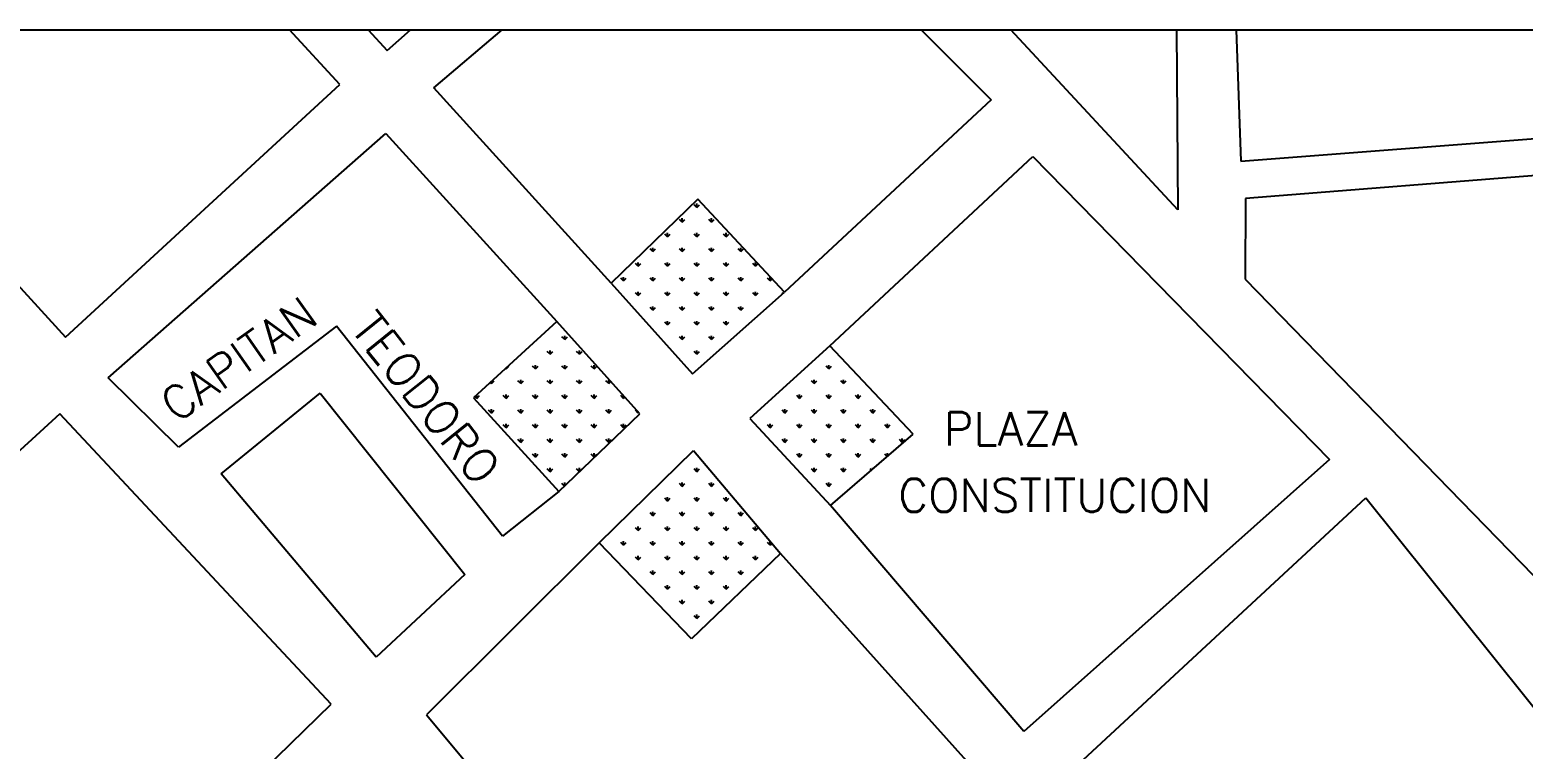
# Model space of a CAD drawing. Extents: x -8833 to -8726, y -3717 to -3576.
# Drawn here: x -8818.92 to -8810.08, y -3696.27 to -3692.02 of the extents above; entities that cross this region are included whole.
import ezdxf

# ---------------------------------------------------------------- set-up
doc = ezdxf.new("R2010")
doc.units = 0
doc.header["$MEASUREMENT"] = 0
doc.layers.get('0').update_dxf_attribs({"linetype": 'CONTINUOUS'})
for name, color, linetype in [('CALLE', 1, 'CONTINUOUS'), ('MAPA', 3, 'CONTINUOUS'), ('ROTULO', 7, 'CONTINUOUS'), ('VERDE', 8, 'CONTINUOUS')]:
    doc.layers.add(name, color=color, linetype=linetype)
doc.styles.add('ROMANS', font='romans.shx', dxfattribs={"oblique": 10, "height": 1.3})

# ---------------------------------------------------------------- blocks, each defined once
blk = doc.blocks.new('*X2')
at = {"color": 0}
for p, q in [((499.217, -28.284), (499.085, -28.152)), ((499.217, -28.284), (499.217, -28.097)), ((499.217, -28.284), (499.35, -28.152)), ((498.51, -28.991), (498.378, -28.859)), ((498.51, -28.991), (498.51, -28.804)), ((498.51, -28.991), (498.643, -28.859)), ((499.924, -28.991), (499.792, -28.859)), ((499.924, -28.991), (499.924, -28.804)), ((499.924, -28.991), (500.057, -28.859)), ((497.096, -30.406), (497.096, -30.218)), ((497.803, -29.698), (497.671, -29.566)), ((497.803, -29.698), (497.803, -29.511)), ((497.803, -29.698), (497.936, -29.566)), ((498.51, -30.406), (498.51, -30.218)), ((499.217, -29.698), (499.085, -29.566)), ((499.217, -29.698), (499.217, -29.511)), ((499.217, -29.698), (499.35, -29.566)), ((499.924, -30.406), (499.924, -30.218)), ((500.632, -29.698), (500.499, -29.566)), ((500.632, -29.698), (500.632, -29.511)), ((500.632, -29.698), (500.764, -29.566)), ((501.339, -30.406), (501.339, -30.218)), ((496.389, -31.113), (496.389, -30.925)), ((497.096, -30.406), (496.963, -30.273)), ((497.096, -30.406), (497.229, -30.273)), ((497.803, -31.113), (497.803, -30.925)), ((498.51, -30.406), (498.378, -30.273)), ((498.51, -30.406), (498.643, -30.273)), ((499.217, -31.113), (499.217, -30.925)), ((499.924, -30.406), (499.792, -30.273)), ((499.924, -30.406), (500.057, -30.273)), ((500.632, -31.113), (500.632, -30.925)), ((501.339, -30.406), (501.206, -30.273)), ((501.339, -30.406), (501.471, -30.273)), ((502.046, -31.113), (502.046, -30.925)), ((495.682, -31.82), (495.682, -31.632)), ((496.389, -31.113), (496.256, -30.98)), ((496.389, -31.113), (496.522, -30.98)), ((497.096, -31.82), (497.096, -31.632)), ((497.803, -31.113), (497.671, -30.98)), ((497.803, -31.113), (497.936, -30.98)), ((498.51, -31.82), (498.51, -31.632)), ((499.217, -31.113), (499.085, -30.98)), ((499.217, -31.113), (499.35, -30.98)), ((499.924, -31.82), (499.924, -31.632)), ((500.632, -31.113), (500.499, -30.98)), ((500.632, -31.113), (500.764, -30.98)), ((501.339, -31.82), (501.339, -31.632)), ((502.046, -31.113), (501.913, -30.98)), ((502.046, -31.113), (502.166, -30.993)), ((502.753, -31.82), (502.753, -31.632)), ((495.682, -31.82), (495.549, -31.687)), ((495.682, -31.82), (495.814, -31.687)), ((496.389, -32.527), (496.389, -32.339)), ((497.096, -31.82), (496.963, -31.687)), ((497.096, -31.82), (497.229, -31.687)), ((497.803, -32.527), (497.803, -32.339)), ((498.51, -31.82), (498.378, -31.687)), ((498.51, -31.82), (498.643, -31.687)), ((499.217, -32.527), (499.217, -32.339)), ((499.924, -31.82), (499.792, -31.687)), ((499.924, -31.82), (500.057, -31.687)), ((500.632, -32.527), (500.632, -32.339)), ((501.339, -31.82), (501.206, -31.687)), ((501.339, -31.82), (501.471, -31.687)), ((502.046, -32.527), (502.046, -32.339)), ((502.753, -31.82), (502.62, -31.687)), ((502.753, -31.82), (502.848, -31.724)), ((496.389, -32.527), (496.256, -32.394)), ((496.389, -32.527), (496.522, -32.394)), ((497.096, -33.234), (497.096, -33.047)), ((497.803, -32.527), (497.671, -32.394)), ((497.803, -32.527), (497.936, -32.394)), ((498.51, -33.234), (498.51, -33.047)), ((499.217, -32.527), (499.085, -32.394)), ((499.217, -32.527), (499.35, -32.394)), ((499.924, -33.234), (499.924, -33.047)), ((500.632, -32.527), (500.499, -32.394)), ((500.632, -32.527), (500.764, -32.394)), ((501.339, -33.234), (501.339, -33.047)), ((502.046, -32.527), (501.913, -32.394)), ((502.046, -32.527), (502.178, -32.394)), ((503.359, -32.426), (503.327, -32.394)), ((497.096, -33.234), (496.963, -33.101)), ((497.096, -33.234), (497.229, -33.101)), ((497.803, -33.941), (497.671, -33.809)), ((497.803, -33.941), (497.803, -33.754)), ((497.803, -33.941), (497.936, -33.809)), ((498.51, -33.234), (498.378, -33.101)), ((498.51, -33.234), (498.643, -33.101)), ((499.217, -33.941), (499.085, -33.809)), ((499.217, -33.941), (499.217, -33.754)), ((499.217, -33.941), (499.35, -33.809)), ((499.924, -33.234), (499.792, -33.101)), ((499.924, -33.234), (500.057, -33.101)), ((500.632, -33.941), (500.499, -33.809)), ((500.632, -33.941), (500.632, -33.754)), ((500.632, -33.941), (500.764, -33.809)), ((501.339, -33.234), (501.206, -33.101)), ((501.339, -33.234), (501.471, -33.101)), ((498.51, -34.648), (498.378, -34.516)), ((498.51, -34.648), (498.51, -34.461)), ((498.51, -34.648), (498.643, -34.516)), ((499.924, -34.648), (499.792, -34.516)), ((499.924, -34.648), (499.924, -34.461)), ((499.924, -34.648), (500.057, -34.516)), ((499.217, -35.355), (499.085, -35.223)), ((499.217, -35.355), (499.217, -35.168)), ((499.217, -35.355), (499.35, -35.223))]:
    blk.add_line(p, q, dxfattribs=at)
blk = doc.blocks.new('*X7')
at = {"color": 0}
for p, q in [((499.217, -28.284), (499.085, -28.152)), ((499.217, -28.284), (499.217, -28.097)), ((499.217, -28.284), (499.35, -28.152)), ((498.51, -28.991), (498.378, -28.859)), ((498.51, -28.991), (498.51, -28.804)), ((498.51, -28.991), (498.643, -28.859)), ((499.924, -28.991), (499.792, -28.859)), ((499.924, -28.991), (499.924, -28.804)), ((499.924, -28.991), (500.057, -28.859)), ((497.096, -30.406), (497.096, -30.218)), ((497.803, -29.698), (497.671, -29.566)), ((497.803, -29.698), (497.803, -29.511)), ((497.803, -29.698), (497.936, -29.566)), ((498.51, -30.406), (498.51, -30.218)), ((499.217, -29.698), (499.085, -29.566)), ((499.217, -29.698), (499.217, -29.511)), ((499.217, -29.698), (499.35, -29.566)), ((499.924, -30.406), (499.924, -30.218)), ((500.632, -29.698), (500.499, -29.566)), ((500.632, -29.698), (500.632, -29.511)), ((500.632, -29.698), (500.764, -29.566)), ((501.339, -30.406), (501.339, -30.218)), ((496.389, -31.113), (496.389, -30.925)), ((497.096, -30.406), (496.963, -30.273)), ((497.096, -30.406), (497.229, -30.273)), ((497.803, -31.113), (497.803, -30.925)), ((498.51, -30.406), (498.378, -30.273)), ((498.51, -30.406), (498.643, -30.273)), ((499.217, -31.113), (499.217, -30.925)), ((499.924, -30.406), (499.792, -30.273)), ((499.924, -30.406), (500.057, -30.273)), ((500.632, -31.113), (500.632, -30.925)), ((501.339, -30.406), (501.206, -30.273)), ((501.339, -30.406), (501.471, -30.273)), ((502.046, -31.113), (502.046, -30.925)), ((495.682, -31.82), (495.682, -31.632)), ((496.389, -31.113), (496.256, -30.98)), ((496.389, -31.113), (496.522, -30.98)), ((497.096, -31.82), (497.096, -31.632)), ((497.803, -31.113), (497.671, -30.98)), ((497.803, -31.113), (497.936, -30.98)), ((498.51, -31.82), (498.51, -31.632)), ((499.217, -31.113), (499.085, -30.98)), ((499.217, -31.113), (499.35, -30.98)), ((499.924, -31.82), (499.924, -31.632)), ((500.632, -31.113), (500.499, -30.98)), ((500.632, -31.113), (500.764, -30.98)), ((501.339, -31.82), (501.339, -31.632)), ((502.046, -31.113), (501.913, -30.98)), ((502.046, -31.113), (502.166, -30.993)), ((502.753, -31.82), (502.753, -31.632)), ((495.682, -31.82), (495.549, -31.687)), ((495.682, -31.82), (495.814, -31.687)), ((496.389, -32.527), (496.389, -32.339)), ((497.096, -31.82), (496.963, -31.687)), ((497.096, -31.82), (497.229, -31.687)), ((497.803, -32.527), (497.803, -32.339)), ((498.51, -31.82), (498.378, -31.687)), ((498.51, -31.82), (498.643, -31.687)), ((499.217, -32.527), (499.217, -32.339)), ((499.924, -31.82), (499.792, -31.687)), ((499.924, -31.82), (500.057, -31.687)), ((500.632, -32.527), (500.632, -32.339)), ((501.339, -31.82), (501.206, -31.687)), ((501.339, -31.82), (501.471, -31.687)), ((502.046, -32.527), (502.046, -32.339)), ((502.753, -31.82), (502.62, -31.687)), ((502.753, -31.82), (502.848, -31.724)), ((496.389, -32.527), (496.256, -32.394)), ((496.389, -32.527), (496.522, -32.394)), ((497.096, -33.234), (497.096, -33.047)), ((497.803, -32.527), (497.671, -32.394)), ((497.803, -32.527), (497.936, -32.394)), ((498.51, -33.234), (498.51, -33.047)), ((499.217, -32.527), (499.085, -32.394)), ((499.217, -32.527), (499.35, -32.394)), ((499.924, -33.234), (499.924, -33.047)), ((500.632, -32.527), (500.499, -32.394)), ((500.632, -32.527), (500.764, -32.394)), ((501.339, -33.234), (501.339, -33.047)), ((502.046, -32.527), (501.913, -32.394)), ((502.046, -32.527), (502.178, -32.394)), ((503.359, -32.426), (503.327, -32.394)), ((497.096, -33.234), (496.963, -33.101)), ((497.096, -33.234), (497.229, -33.101)), ((497.803, -33.941), (497.671, -33.809)), ((497.803, -33.941), (497.803, -33.754)), ((497.803, -33.941), (497.936, -33.809)), ((498.51, -33.234), (498.378, -33.101)), ((498.51, -33.234), (498.643, -33.101)), ((499.217, -33.941), (499.085, -33.809)), ((499.217, -33.941), (499.217, -33.754)), ((499.217, -33.941), (499.35, -33.809)), ((499.924, -33.234), (499.792, -33.101)), ((499.924, -33.234), (500.057, -33.101)), ((500.632, -33.941), (500.499, -33.809)), ((500.632, -33.941), (500.632, -33.754)), ((500.632, -33.941), (500.764, -33.809)), ((501.339, -33.234), (501.206, -33.101)), ((501.339, -33.234), (501.471, -33.101)), ((498.51, -34.648), (498.378, -34.516)), ((498.51, -34.648), (498.51, -34.461)), ((498.51, -34.648), (498.643, -34.516)), ((499.924, -34.648), (499.792, -34.516)), ((499.924, -34.648), (499.924, -34.461)), ((499.924, -34.648), (500.057, -34.516)), ((499.217, -35.355), (499.085, -35.223)), ((499.217, -35.355), (499.217, -35.168)), ((499.217, -35.355), (499.35, -35.223))]:
    blk.add_line(p, q, dxfattribs=at)
blk = doc.blocks.new('*X1')
at = {"color": 0}
for p, q in [((492.853, -34.648), (492.721, -34.516)), ((492.853, -34.648), (492.853, -34.461)), ((492.853, -34.648), (492.986, -34.516)), ((492.146, -35.355), (492.014, -35.223)), ((492.146, -35.355), (492.146, -35.168)), ((492.146, -35.355), (492.279, -35.223)), ((493.561, -35.355), (493.428, -35.223)), ((493.561, -35.355), (493.561, -35.168)), ((493.561, -35.355), (493.693, -35.223)), ((490.025, -36.062), (490.158, -35.93)), ((491.439, -36.062), (491.307, -35.93)), ((491.439, -36.062), (491.439, -35.875)), ((491.439, -36.062), (491.572, -35.93)), ((492.853, -36.062), (492.721, -35.93)), ((492.853, -36.062), (492.853, -35.875)), ((492.853, -36.062), (492.986, -35.93)), ((494.268, -36.062), (494.135, -35.93)), ((494.268, -36.062), (494.268, -35.875)), ((494.268, -36.062), (494.4, -35.93)), ((489.318, -36.77), (489.45, -36.637)), ((489.318, -36.77), (489.318, -36.655)), ((490.025, -36.062), (489.997, -36.034)), ((490.025, -36.062), (490.025, -36.008)), ((490.732, -36.77), (490.6, -36.637)), ((490.732, -36.77), (490.732, -36.582)), ((490.732, -36.77), (490.865, -36.637)), ((492.146, -36.77), (492.014, -36.637)), ((492.146, -36.77), (492.146, -36.582)), ((492.146, -36.77), (492.279, -36.637)), ((493.561, -36.77), (493.428, -36.637)), ((493.561, -36.77), (493.561, -36.582)), ((493.561, -36.77), (493.693, -36.637)), ((494.975, -36.77), (494.842, -36.637)), ((494.975, -36.77), (494.975, -36.582)), ((494.975, -36.77), (495.075, -36.67)), ((488.611, -37.477), (488.52, -37.386)), ((488.611, -37.477), (488.611, -37.303)), ((488.611, -37.477), (488.743, -37.344)), ((489.318, -36.77), (489.258, -36.71)), ((490.025, -37.477), (489.892, -37.344)), ((490.025, -37.477), (490.025, -37.289)), ((490.025, -37.477), (490.158, -37.344)), ((491.439, -37.477), (491.307, -37.344)), ((491.439, -37.477), (491.439, -37.289)), ((491.439, -37.477), (491.572, -37.344)), ((492.853, -37.477), (492.721, -37.344)), ((492.853, -37.477), (492.853, -37.289)), ((492.853, -37.477), (492.986, -37.344)), ((494.268, -37.477), (494.135, -37.344)), ((494.268, -37.477), (494.268, -37.289)), ((494.268, -37.477), (494.4, -37.344)), ((495.682, -37.477), (495.549, -37.344)), ((495.682, -37.477), (495.682, -37.347)), ((489.318, -38.184), (489.185, -38.051)), ((489.318, -38.184), (489.318, -37.996)), ((489.318, -38.184), (489.45, -38.051)), ((490.732, -38.184), (490.6, -38.051)), ((490.732, -38.184), (490.732, -37.996)), ((490.732, -38.184), (490.865, -38.051)), ((492.146, -38.184), (492.014, -38.051)), ((492.146, -38.184), (492.146, -37.996)), ((492.146, -38.184), (492.279, -38.051)), ((493.561, -38.184), (493.428, -38.051)), ((493.561, -38.184), (493.561, -37.996)), ((493.561, -38.184), (493.693, -38.051)), ((494.975, -38.184), (494.842, -38.051)), ((494.975, -38.184), (494.975, -37.996)), ((494.975, -38.184), (495.107, -38.051)), ((495.682, -37.477), (495.743, -37.415)), ((496.389, -38.184), (496.256, -38.051)), ((490.025, -38.891), (489.892, -38.758)), ((490.025, -38.891), (490.025, -38.703)), ((490.025, -38.891), (490.158, -38.758)), ((491.439, -38.891), (491.307, -38.758)), ((491.439, -38.891), (491.439, -38.703)), ((491.439, -38.891), (491.572, -38.758)), ((492.853, -38.891), (492.721, -38.758)), ((492.853, -38.891), (492.853, -38.703)), ((492.853, -38.891), (492.986, -38.758)), ((494.268, -38.891), (494.135, -38.758)), ((494.268, -38.891), (494.268, -38.703)), ((494.268, -38.891), (494.4, -38.758)), ((495.682, -38.891), (495.549, -38.758)), ((495.682, -38.891), (495.682, -38.703)), ((495.682, -38.891), (495.814, -38.758)), ((496.389, -38.184), (496.389, -38.136)), ((496.389, -38.184), (496.411, -38.161)), ((490.732, -39.598), (490.6, -39.465)), ((490.732, -39.598), (490.732, -39.41)), ((490.732, -39.598), (490.865, -39.465)), ((492.146, -39.598), (492.014, -39.465)), ((492.146, -39.598), (492.146, -39.41)), ((492.146, -39.598), (492.279, -39.465)), ((493.561, -39.598), (493.428, -39.465)), ((493.561, -39.598), (493.561, -39.41)), ((493.561, -39.598), (493.693, -39.465)), ((494.975, -39.598), (494.842, -39.465)), ((494.975, -39.598), (494.975, -39.41)), ((494.975, -39.598), (495.107, -39.465)), ((491.439, -40.305), (491.307, -40.173)), ((491.439, -40.305), (491.439, -40.118)), ((491.439, -40.305), (491.572, -40.173)), ((492.853, -40.305), (492.721, -40.173)), ((492.853, -40.305), (492.853, -40.118)), ((492.853, -40.305), (492.986, -40.173)), ((494.268, -40.305), (494.135, -40.173)), ((494.268, -40.305), (494.268, -40.118)), ((494.268, -40.305), (494.4, -40.173)), ((492.146, -41.012), (492.014, -40.88)), ((492.146, -41.012), (492.146, -40.825)), ((492.146, -41.012), (492.279, -40.88)), ((493.561, -41.012), (493.428, -40.88)), ((493.561, -41.012), (493.561, -40.825)), ((493.561, -41.012), (493.693, -40.88)), ((492.844, -41.71), (492.721, -41.587)), ((492.853, -41.7), (492.853, -41.532))]:
    blk.add_line(p, q, dxfattribs=at)
blk = doc.blocks.new('*X3')
at = {"color": 0}
for p, q in [((505.581, -36.062), (505.449, -35.93)), ((505.581, -36.062), (505.581, -35.875)), ((505.581, -36.062), (505.714, -35.93)), ((504.874, -36.77), (504.742, -36.637)), ((504.874, -36.77), (504.874, -36.582)), ((504.874, -36.77), (505.007, -36.637)), ((506.288, -36.77), (506.156, -36.637)), ((506.288, -36.77), (506.288, -36.582)), ((506.288, -36.77), (506.421, -36.637)), ((504.167, -37.477), (504.035, -37.344)), ((504.167, -37.477), (504.167, -37.289)), ((504.167, -37.477), (504.3, -37.344)), ((505.581, -37.477), (505.449, -37.344)), ((505.581, -37.477), (505.581, -37.289)), ((505.581, -37.477), (505.714, -37.344)), ((506.996, -37.477), (506.863, -37.344)), ((506.996, -37.477), (506.996, -37.289)), ((506.996, -37.477), (507.128, -37.344)), ((503.46, -38.184), (503.327, -38.051)), ((503.46, -38.184), (503.46, -37.996)), ((503.46, -38.184), (503.593, -38.051)), ((504.874, -38.184), (504.742, -38.051)), ((504.874, -38.184), (504.874, -37.996)), ((504.874, -38.184), (505.007, -38.051)), ((506.288, -38.184), (506.156, -38.051)), ((506.288, -38.184), (506.288, -37.996)), ((506.288, -38.184), (506.421, -38.051)), ((507.703, -38.184), (507.57, -38.051)), ((507.703, -38.184), (507.703, -37.996)), ((507.703, -38.184), (507.835, -38.051)), ((502.753, -38.891), (502.62, -38.758)), ((502.753, -38.891), (502.753, -38.703)), ((502.753, -38.891), (502.886, -38.758)), ((504.167, -38.891), (504.035, -38.758)), ((504.167, -38.891), (504.167, -38.703)), ((504.167, -38.891), (504.3, -38.758)), ((505.581, -38.891), (505.449, -38.758)), ((505.581, -38.891), (505.581, -38.703)), ((505.581, -38.891), (505.714, -38.758)), ((506.996, -38.891), (506.863, -38.758)), ((506.996, -38.891), (506.996, -38.703)), ((506.996, -38.891), (507.128, -38.758)), ((508.41, -38.891), (508.277, -38.758)), ((508.41, -38.891), (508.41, -38.703)), ((508.41, -38.891), (508.542, -38.758)), ((503.46, -39.598), (503.327, -39.465)), ((503.46, -39.598), (503.46, -39.41)), ((503.46, -39.598), (503.593, -39.465)), ((504.874, -39.598), (504.742, -39.465)), ((504.874, -39.598), (504.874, -39.41)), ((504.874, -39.598), (505.007, -39.465)), ((506.288, -39.598), (506.156, -39.465)), ((506.288, -39.598), (506.288, -39.41)), ((506.288, -39.598), (506.421, -39.465)), ((507.703, -39.598), (507.57, -39.465)), ((507.703, -39.598), (507.703, -39.41)), ((507.703, -39.598), (507.835, -39.465)), ((509.117, -39.598), (508.984, -39.465)), ((509.117, -39.598), (509.117, -39.41)), ((509.117, -39.598), (509.249, -39.465)), ((504.167, -40.305), (504.035, -40.173)), ((504.167, -40.305), (504.167, -40.118)), ((504.167, -40.305), (504.3, -40.173)), ((505.581, -40.305), (505.449, -40.173)), ((505.581, -40.305), (505.581, -40.118)), ((505.581, -40.305), (505.714, -40.173)), ((506.996, -40.305), (506.863, -40.173)), ((506.996, -40.305), (506.996, -40.118)), ((506.996, -40.305), (507.128, -40.173)), ((508.389, -40.284), (508.277, -40.173)), ((508.41, -40.266), (508.41, -40.118)), ((504.874, -41.012), (504.742, -40.88)), ((504.874, -41.012), (504.874, -40.825)), ((504.874, -41.012), (505.007, -40.88)), ((506.288, -41.012), (506.156, -40.88)), ((506.288, -41.012), (506.288, -40.825)), ((506.288, -41.012), (506.421, -40.88)), ((507.631, -40.94), (507.57, -40.88)), ((507.703, -40.878), (507.703, -40.825)), ((505.581, -41.719), (505.449, -41.587)), ((505.581, -41.719), (505.581, -41.532)), ((505.581, -41.719), (505.714, -41.587)), ((506.873, -41.596), (506.863, -41.587))]:
    blk.add_line(p, q, dxfattribs=at)
blk = doc.blocks.new('*X6')
at = {"color": 0}
for p, q in [((492.853, -34.648), (492.721, -34.516)), ((492.853, -34.648), (492.853, -34.461)), ((492.853, -34.648), (492.986, -34.516)), ((492.146, -35.355), (492.014, -35.223)), ((492.146, -35.355), (492.146, -35.168)), ((492.146, -35.355), (492.279, -35.223)), ((493.561, -35.355), (493.428, -35.223)), ((493.561, -35.355), (493.561, -35.168)), ((493.561, -35.355), (493.693, -35.223)), ((490.025, -36.062), (490.158, -35.93)), ((491.439, -36.062), (491.307, -35.93)), ((491.439, -36.062), (491.439, -35.875)), ((491.439, -36.062), (491.572, -35.93)), ((492.853, -36.062), (492.721, -35.93)), ((492.853, -36.062), (492.853, -35.875)), ((492.853, -36.062), (492.986, -35.93)), ((494.268, -36.062), (494.135, -35.93)), ((494.268, -36.062), (494.268, -35.875)), ((494.268, -36.062), (494.4, -35.93)), ((489.318, -36.77), (489.45, -36.637)), ((489.318, -36.77), (489.318, -36.655)), ((490.025, -36.062), (489.997, -36.034)), ((490.025, -36.062), (490.025, -36.008)), ((490.732, -36.77), (490.6, -36.637)), ((490.732, -36.77), (490.732, -36.582)), ((490.732, -36.77), (490.865, -36.637)), ((492.146, -36.77), (492.014, -36.637)), ((492.146, -36.77), (492.146, -36.582)), ((492.146, -36.77), (492.279, -36.637)), ((493.561, -36.77), (493.428, -36.637)), ((493.561, -36.77), (493.561, -36.582)), ((493.561, -36.77), (493.693, -36.637)), ((494.975, -36.77), (494.842, -36.637)), ((494.975, -36.77), (494.975, -36.582)), ((494.975, -36.77), (495.075, -36.67)), ((488.611, -37.477), (488.52, -37.386)), ((488.611, -37.477), (488.611, -37.303)), ((488.611, -37.477), (488.743, -37.344)), ((489.318, -36.77), (489.258, -36.71)), ((490.025, -37.477), (489.892, -37.344)), ((490.025, -37.477), (490.025, -37.289)), ((490.025, -37.477), (490.158, -37.344)), ((491.439, -37.477), (491.307, -37.344)), ((491.439, -37.477), (491.439, -37.289)), ((491.439, -37.477), (491.572, -37.344)), ((492.853, -37.477), (492.721, -37.344)), ((492.853, -37.477), (492.853, -37.289)), ((492.853, -37.477), (492.986, -37.344)), ((494.268, -37.477), (494.135, -37.344)), ((494.268, -37.477), (494.268, -37.289)), ((494.268, -37.477), (494.4, -37.344)), ((495.682, -37.477), (495.549, -37.344)), ((495.682, -37.477), (495.682, -37.347)), ((489.318, -38.184), (489.185, -38.051)), ((489.318, -38.184), (489.318, -37.996)), ((489.318, -38.184), (489.45, -38.051)), ((490.732, -38.184), (490.6, -38.051)), ((490.732, -38.184), (490.732, -37.996)), ((490.732, -38.184), (490.865, -38.051)), ((492.146, -38.184), (492.014, -38.051)), ((492.146, -38.184), (492.146, -37.996)), ((492.146, -38.184), (492.279, -38.051)), ((493.561, -38.184), (493.428, -38.051)), ((493.561, -38.184), (493.561, -37.996)), ((493.561, -38.184), (493.693, -38.051)), ((494.975, -38.184), (494.842, -38.051)), ((494.975, -38.184), (494.975, -37.996)), ((494.975, -38.184), (495.107, -38.051)), ((495.682, -37.477), (495.743, -37.415)), ((496.389, -38.184), (496.256, -38.051)), ((490.025, -38.891), (489.892, -38.758)), ((490.025, -38.891), (490.025, -38.703)), ((490.025, -38.891), (490.158, -38.758)), ((491.439, -38.891), (491.307, -38.758)), ((491.439, -38.891), (491.439, -38.703)), ((491.439, -38.891), (491.572, -38.758)), ((492.853, -38.891), (492.721, -38.758)), ((492.853, -38.891), (492.853, -38.703)), ((492.853, -38.891), (492.986, -38.758)), ((494.268, -38.891), (494.135, -38.758)), ((494.268, -38.891), (494.268, -38.703)), ((494.268, -38.891), (494.4, -38.758)), ((495.682, -38.891), (495.549, -38.758)), ((495.682, -38.891), (495.682, -38.703)), ((495.682, -38.891), (495.814, -38.758)), ((496.389, -38.184), (496.389, -38.136)), ((496.389, -38.184), (496.411, -38.161)), ((490.732, -39.598), (490.6, -39.465)), ((490.732, -39.598), (490.732, -39.41)), ((490.732, -39.598), (490.865, -39.465)), ((492.146, -39.598), (492.014, -39.465)), ((492.146, -39.598), (492.146, -39.41)), ((492.146, -39.598), (492.279, -39.465)), ((493.561, -39.598), (493.428, -39.465)), ((493.561, -39.598), (493.561, -39.41)), ((493.561, -39.598), (493.693, -39.465)), ((494.975, -39.598), (494.842, -39.465)), ((494.975, -39.598), (494.975, -39.41)), ((494.975, -39.598), (495.107, -39.465)), ((491.439, -40.305), (491.307, -40.173)), ((491.439, -40.305), (491.439, -40.118)), ((491.439, -40.305), (491.572, -40.173)), ((492.853, -40.305), (492.721, -40.173)), ((492.853, -40.305), (492.853, -40.118)), ((492.853, -40.305), (492.986, -40.173)), ((494.268, -40.305), (494.135, -40.173)), ((494.268, -40.305), (494.268, -40.118)), ((494.268, -40.305), (494.4, -40.173)), ((492.146, -41.012), (492.014, -40.88)), ((492.146, -41.012), (492.146, -40.825)), ((492.146, -41.012), (492.279, -40.88)), ((493.561, -41.012), (493.428, -40.88)), ((493.561, -41.012), (493.561, -40.825)), ((493.561, -41.012), (493.693, -40.88)), ((492.844, -41.71), (492.721, -41.587)), ((492.853, -41.7), (492.853, -41.532))]:
    blk.add_line(p, q, dxfattribs=at)
blk = doc.blocks.new('*X8')
at = {"color": 0}
for p, q in [((505.581, -36.062), (505.449, -35.93)), ((505.581, -36.062), (505.581, -35.875)), ((505.581, -36.062), (505.714, -35.93)), ((504.874, -36.77), (504.742, -36.637)), ((504.874, -36.77), (504.874, -36.582)), ((504.874, -36.77), (505.007, -36.637)), ((506.288, -36.77), (506.156, -36.637)), ((506.288, -36.77), (506.288, -36.582)), ((506.288, -36.77), (506.421, -36.637)), ((504.167, -37.477), (504.035, -37.344)), ((504.167, -37.477), (504.167, -37.289)), ((504.167, -37.477), (504.3, -37.344)), ((505.581, -37.477), (505.449, -37.344)), ((505.581, -37.477), (505.581, -37.289)), ((505.581, -37.477), (505.714, -37.344)), ((506.996, -37.477), (506.863, -37.344)), ((506.996, -37.477), (506.996, -37.289)), ((506.996, -37.477), (507.128, -37.344)), ((503.46, -38.184), (503.327, -38.051)), ((503.46, -38.184), (503.46, -37.996)), ((503.46, -38.184), (503.593, -38.051)), ((504.874, -38.184), (504.742, -38.051)), ((504.874, -38.184), (504.874, -37.996)), ((504.874, -38.184), (505.007, -38.051)), ((506.288, -38.184), (506.156, -38.051)), ((506.288, -38.184), (506.288, -37.996)), ((506.288, -38.184), (506.421, -38.051)), ((507.703, -38.184), (507.57, -38.051)), ((507.703, -38.184), (507.703, -37.996)), ((507.703, -38.184), (507.835, -38.051)), ((502.753, -38.891), (502.62, -38.758)), ((502.753, -38.891), (502.753, -38.703)), ((502.753, -38.891), (502.886, -38.758)), ((504.167, -38.891), (504.035, -38.758)), ((504.167, -38.891), (504.167, -38.703)), ((504.167, -38.891), (504.3, -38.758)), ((505.581, -38.891), (505.449, -38.758)), ((505.581, -38.891), (505.581, -38.703)), ((505.581, -38.891), (505.714, -38.758)), ((506.996, -38.891), (506.863, -38.758)), ((506.996, -38.891), (506.996, -38.703)), ((506.996, -38.891), (507.128, -38.758)), ((508.41, -38.891), (508.277, -38.758)), ((508.41, -38.891), (508.41, -38.703)), ((508.41, -38.891), (508.542, -38.758)), ((503.46, -39.598), (503.327, -39.465)), ((503.46, -39.598), (503.46, -39.41)), ((503.46, -39.598), (503.593, -39.465)), ((504.874, -39.598), (504.742, -39.465)), ((504.874, -39.598), (504.874, -39.41)), ((504.874, -39.598), (505.007, -39.465)), ((506.288, -39.598), (506.156, -39.465)), ((506.288, -39.598), (506.288, -39.41)), ((506.288, -39.598), (506.421, -39.465)), ((507.703, -39.598), (507.57, -39.465)), ((507.703, -39.598), (507.703, -39.41)), ((507.703, -39.598), (507.835, -39.465)), ((509.117, -39.598), (508.984, -39.465)), ((509.117, -39.598), (509.117, -39.41)), ((509.117, -39.598), (509.249, -39.465)), ((504.167, -40.305), (504.035, -40.173)), ((504.167, -40.305), (504.167, -40.118)), ((504.167, -40.305), (504.3, -40.173)), ((505.581, -40.305), (505.449, -40.173)), ((505.581, -40.305), (505.581, -40.118)), ((505.581, -40.305), (505.714, -40.173)), ((506.996, -40.305), (506.863, -40.173)), ((506.996, -40.305), (506.996, -40.118)), ((506.996, -40.305), (507.128, -40.173)), ((508.389, -40.284), (508.277, -40.173)), ((508.41, -40.266), (508.41, -40.118)), ((504.874, -41.012), (504.742, -40.88)), ((504.874, -41.012), (504.874, -40.825)), ((504.874, -41.012), (505.007, -40.88)), ((506.288, -41.012), (506.156, -40.88)), ((506.288, -41.012), (506.288, -40.825)), ((506.288, -41.012), (506.421, -40.88)), ((507.631, -40.94), (507.57, -40.88)), ((507.703, -40.878), (507.703, -40.825)), ((505.581, -41.719), (505.449, -41.587)), ((505.581, -41.719), (505.581, -41.532)), ((505.581, -41.719), (505.714, -41.587)), ((506.873, -41.596), (506.863, -41.587))]:
    blk.add_line(p, q, dxfattribs=at)
blk = doc.blocks.new('*X0')
at = {"color": 0}
for p, q in [((499.217, -41.012), (499.085, -40.88)), ((499.217, -41.012), (499.217, -40.825)), ((499.217, -41.012), (499.35, -40.88)), ((498.51, -41.719), (498.378, -41.587)), ((498.51, -41.719), (498.51, -41.532)), ((498.51, -41.719), (498.643, -41.587)), ((499.924, -41.719), (499.792, -41.587)), ((499.924, -41.719), (499.924, -41.532)), ((499.924, -41.719), (500.057, -41.587)), ((497.803, -42.426), (497.671, -42.294)), ((497.803, -42.426), (497.803, -42.239)), ((497.803, -42.426), (497.936, -42.294)), ((499.217, -42.426), (499.085, -42.294)), ((499.217, -42.426), (499.217, -42.239)), ((499.217, -42.426), (499.35, -42.294)), ((500.632, -42.426), (500.499, -42.294)), ((500.632, -42.426), (500.632, -42.239)), ((500.632, -42.426), (500.764, -42.294)), ((497.096, -43.134), (496.963, -43.001)), ((497.096, -43.134), (497.096, -42.946)), ((497.096, -43.134), (497.229, -43.001)), ((498.51, -43.134), (498.378, -43.001)), ((498.51, -43.134), (498.51, -42.946)), ((498.51, -43.134), (498.643, -43.001)), ((499.924, -43.134), (499.792, -43.001)), ((499.924, -43.134), (499.924, -42.946)), ((499.924, -43.134), (500.057, -43.001)), ((501.339, -43.134), (501.206, -43.001)), ((501.339, -43.134), (501.339, -42.946)), ((501.339, -43.134), (501.471, -43.001)), ((496.389, -43.841), (496.256, -43.708)), ((496.389, -43.841), (496.389, -43.653)), ((496.389, -43.841), (496.522, -43.708)), ((497.803, -43.841), (497.671, -43.708)), ((497.803, -43.841), (497.803, -43.653)), ((497.803, -43.841), (497.936, -43.708)), ((499.217, -43.841), (499.085, -43.708)), ((499.217, -43.841), (499.217, -43.653)), ((499.217, -43.841), (499.35, -43.708)), ((500.632, -43.841), (500.499, -43.708)), ((500.632, -43.841), (500.632, -43.653)), ((500.632, -43.841), (500.764, -43.708)), ((502.046, -43.841), (501.913, -43.708)), ((502.046, -43.841), (502.046, -43.653)), ((502.046, -43.841), (502.178, -43.708)), ((495.682, -44.548), (495.549, -44.415)), ((495.682, -44.548), (495.682, -44.36)), ((495.682, -44.548), (495.814, -44.415)), ((497.096, -44.548), (496.963, -44.415)), ((497.096, -44.548), (497.096, -44.36)), ((497.096, -44.548), (497.229, -44.415)), ((498.51, -44.548), (498.378, -44.415)), ((498.51, -44.548), (498.51, -44.36)), ((498.51, -44.548), (498.643, -44.415)), ((499.924, -44.548), (499.792, -44.415)), ((499.924, -44.548), (499.924, -44.36)), ((499.924, -44.548), (500.057, -44.415)), ((501.339, -44.548), (501.206, -44.415)), ((501.339, -44.548), (501.339, -44.36)), ((501.339, -44.548), (501.471, -44.415)), ((502.753, -44.548), (502.62, -44.415)), ((502.753, -44.548), (502.753, -44.361)), ((502.753, -44.548), (502.838, -44.462)), ((496.389, -45.255), (496.256, -45.122)), ((496.389, -45.255), (496.389, -45.067)), ((496.389, -45.255), (496.522, -45.122)), ((497.803, -45.255), (497.671, -45.122)), ((497.803, -45.255), (497.803, -45.067)), ((497.803, -45.255), (497.936, -45.122)), ((499.217, -45.255), (499.085, -45.122)), ((499.217, -45.255), (499.217, -45.067)), ((499.217, -45.255), (499.35, -45.122)), ((500.632, -45.255), (500.499, -45.122)), ((500.632, -45.255), (500.632, -45.067)), ((500.632, -45.255), (500.764, -45.122)), ((502.046, -45.255), (501.913, -45.122)), ((502.046, -45.255), (502.046, -45.067)), ((502.046, -45.255), (502.178, -45.122)), ((497.096, -45.962), (496.963, -45.829)), ((497.096, -45.962), (497.096, -45.774)), ((497.096, -45.962), (497.229, -45.829)), ((498.51, -45.962), (498.378, -45.829)), ((498.51, -45.962), (498.51, -45.774)), ((498.51, -45.962), (498.643, -45.829)), ((499.924, -45.962), (499.792, -45.829)), ((499.924, -45.962), (499.924, -45.774)), ((499.924, -45.962), (500.057, -45.829)), ((501.339, -45.962), (501.206, -45.829)), ((501.339, -45.962), (501.339, -45.774)), ((501.339, -45.962), (501.471, -45.829)), ((497.803, -46.669), (497.671, -46.536)), ((497.803, -46.669), (497.803, -46.482)), ((497.803, -46.669), (497.936, -46.536)), ((499.217, -46.669), (499.085, -46.536)), ((499.217, -46.669), (499.217, -46.482)), ((499.217, -46.669), (499.35, -46.536)), ((500.632, -46.669), (500.499, -46.536)), ((500.632, -46.669), (500.632, -46.482)), ((500.632, -46.669), (500.764, -46.536)), ((497.219, -47.254), (497.229, -47.244)), ((498.51, -47.376), (498.378, -47.244)), ((498.51, -47.376), (498.51, -47.189)), ((498.51, -47.376), (498.643, -47.244)), ((499.924, -47.376), (499.792, -47.244)), ((499.924, -47.376), (499.924, -47.189)), ((499.924, -47.376), (500.057, -47.244)), ((497.911, -47.976), (497.936, -47.951)), ((499.217, -48.083), (499.085, -47.951)), ((499.217, -48.083), (499.217, -47.896)), ((499.217, -48.083), (499.35, -47.951)), ((498.603, -48.697), (498.643, -48.658))]:
    blk.add_line(p, q, dxfattribs=at)
blk = doc.blocks.new('*X5')
at = {"color": 0}
for p, q in [((499.217, -41.012), (499.085, -40.88)), ((499.217, -41.012), (499.217, -40.825)), ((499.217, -41.012), (499.35, -40.88)), ((498.51, -41.719), (498.378, -41.587)), ((498.51, -41.719), (498.51, -41.532)), ((498.51, -41.719), (498.643, -41.587)), ((499.924, -41.719), (499.792, -41.587)), ((499.924, -41.719), (499.924, -41.532)), ((499.924, -41.719), (500.057, -41.587)), ((497.803, -42.426), (497.671, -42.294)), ((497.803, -42.426), (497.803, -42.239)), ((497.803, -42.426), (497.936, -42.294)), ((499.217, -42.426), (499.085, -42.294)), ((499.217, -42.426), (499.217, -42.239)), ((499.217, -42.426), (499.35, -42.294)), ((500.632, -42.426), (500.499, -42.294)), ((500.632, -42.426), (500.632, -42.239)), ((500.632, -42.426), (500.764, -42.294)), ((497.096, -43.134), (496.963, -43.001)), ((497.096, -43.134), (497.096, -42.946)), ((497.096, -43.134), (497.229, -43.001)), ((498.51, -43.134), (498.378, -43.001)), ((498.51, -43.134), (498.51, -42.946)), ((498.51, -43.134), (498.643, -43.001)), ((499.924, -43.134), (499.792, -43.001)), ((499.924, -43.134), (499.924, -42.946)), ((499.924, -43.134), (500.057, -43.001)), ((501.339, -43.134), (501.206, -43.001)), ((501.339, -43.134), (501.339, -42.946)), ((501.339, -43.134), (501.471, -43.001)), ((496.389, -43.841), (496.256, -43.708)), ((496.389, -43.841), (496.389, -43.653)), ((496.389, -43.841), (496.522, -43.708)), ((497.803, -43.841), (497.671, -43.708)), ((497.803, -43.841), (497.803, -43.653)), ((497.803, -43.841), (497.936, -43.708)), ((499.217, -43.841), (499.085, -43.708)), ((499.217, -43.841), (499.217, -43.653)), ((499.217, -43.841), (499.35, -43.708)), ((500.632, -43.841), (500.499, -43.708)), ((500.632, -43.841), (500.632, -43.653)), ((500.632, -43.841), (500.764, -43.708)), ((502.046, -43.841), (501.913, -43.708)), ((502.046, -43.841), (502.046, -43.653)), ((502.046, -43.841), (502.178, -43.708)), ((495.682, -44.548), (495.549, -44.415)), ((495.682, -44.548), (495.682, -44.36)), ((495.682, -44.548), (495.814, -44.415)), ((497.096, -44.548), (496.963, -44.415)), ((497.096, -44.548), (497.096, -44.36)), ((497.096, -44.548), (497.229, -44.415)), ((498.51, -44.548), (498.378, -44.415)), ((498.51, -44.548), (498.51, -44.36)), ((498.51, -44.548), (498.643, -44.415)), ((499.924, -44.548), (499.792, -44.415)), ((499.924, -44.548), (499.924, -44.36)), ((499.924, -44.548), (500.057, -44.415)), ((501.339, -44.548), (501.206, -44.415)), ((501.339, -44.548), (501.339, -44.36)), ((501.339, -44.548), (501.471, -44.415)), ((502.753, -44.548), (502.62, -44.415)), ((502.753, -44.548), (502.753, -44.361)), ((502.753, -44.548), (502.838, -44.462)), ((496.389, -45.255), (496.256, -45.122)), ((496.389, -45.255), (496.389, -45.067)), ((496.389, -45.255), (496.522, -45.122)), ((497.803, -45.255), (497.671, -45.122)), ((497.803, -45.255), (497.803, -45.067)), ((497.803, -45.255), (497.936, -45.122)), ((499.217, -45.255), (499.085, -45.122)), ((499.217, -45.255), (499.217, -45.067)), ((499.217, -45.255), (499.35, -45.122)), ((500.632, -45.255), (500.499, -45.122)), ((500.632, -45.255), (500.632, -45.067)), ((500.632, -45.255), (500.764, -45.122)), ((502.046, -45.255), (501.913, -45.122)), ((502.046, -45.255), (502.046, -45.067)), ((502.046, -45.255), (502.178, -45.122)), ((497.096, -45.962), (496.963, -45.829)), ((497.096, -45.962), (497.096, -45.774)), ((497.096, -45.962), (497.229, -45.829)), ((498.51, -45.962), (498.378, -45.829)), ((498.51, -45.962), (498.51, -45.774)), ((498.51, -45.962), (498.643, -45.829)), ((499.924, -45.962), (499.792, -45.829)), ((499.924, -45.962), (499.924, -45.774)), ((499.924, -45.962), (500.057, -45.829)), ((501.339, -45.962), (501.206, -45.829)), ((501.339, -45.962), (501.339, -45.774)), ((501.339, -45.962), (501.471, -45.829)), ((497.803, -46.669), (497.671, -46.536)), ((497.803, -46.669), (497.803, -46.482)), ((497.803, -46.669), (497.936, -46.536)), ((499.217, -46.669), (499.085, -46.536)), ((499.217, -46.669), (499.217, -46.482)), ((499.217, -46.669), (499.35, -46.536)), ((500.632, -46.669), (500.499, -46.536)), ((500.632, -46.669), (500.632, -46.482)), ((500.632, -46.669), (500.764, -46.536)), ((497.219, -47.254), (497.229, -47.244)), ((498.51, -47.376), (498.378, -47.244)), ((498.51, -47.376), (498.51, -47.189)), ((498.51, -47.376), (498.643, -47.244)), ((499.924, -47.376), (499.792, -47.244)), ((499.924, -47.376), (499.924, -47.189)), ((499.924, -47.376), (500.057, -47.244)), ((497.911, -47.976), (497.936, -47.951)), ((499.217, -48.083), (499.085, -47.951)), ((499.217, -48.083), (499.217, -47.896)), ((499.217, -48.083), (499.35, -47.951)), ((498.603, -48.697), (498.643, -48.658))]:
    blk.add_line(p, q, dxfattribs=at)

msp = doc.modelspace()

# ---------------------------------------------------------------- linework, layer by layer
at = {"layer": 'MAPA'}
for p, q in [((-8817.0833, -3692.34), (-8817.3808, -3692.0166)), ((-8817.0833, -3692.34), (-8817.3808, -3692.0166)), ((-8816.917, -3692.0166), (-8816.8042, -3692.1378)), ((-8816.917, -3692.0166), (-8816.8042, -3692.1378)), ((-8816.8042, -3692.1378), (-8816.6663, -3692.0166)), ((-8816.8042, -3692.1378), (-8816.6663, -3692.0166)), ((-8816.5273, -3692.3602), (-8816.1219, -3692.0166)), ((-8816.5273, -3692.3602), (-8816.1219, -3692.0166)), ((-8813.6418, -3692.0166), (-8813.2291, -3692.4308)), ((-8813.6418, -3692.0166), (-8813.2291, -3692.4308)), ((-8812.1224, -3693.0823), (-8813.1114, -3692.0166)), ((-8812.1224, -3693.0823), (-8813.1114, -3692.0166)), ((-8812.1314, -3692.0166), (-8812.1224, -3693.0823)), ((-8812.1314, -3692.0166), (-8812.1224, -3693.0823)), ((-8811.7781, -3692.0166), (-8811.7511, -3692.7933)), ((-8811.7781, -3692.0166), (-8811.7511, -3692.7933)), ((-8820.2961, -3692.0932), (-8818.7083, -3693.8358)), ((-8818.7083, -3693.8358), (-8817.0833, -3692.34)), ((-8818.7083, -3693.8358), (-8817.0833, -3692.34)), ((-8815.4771, -3693.5156), (-8816.5273, -3692.3602)), ((-8815.4771, -3693.5156), (-8816.5273, -3692.3602)), ((-8813.2291, -3692.4308), (-8814.4523, -3693.5683)), ((-8813.2291, -3692.4308), (-8814.4523, -3693.5683)), ((-8818.4557, -3694.0758), (-8816.8114, -3692.6304)), ((-8816.8114, -3692.6304), (-8815.7992, -3693.7417)), ((-8816.8114, -3692.6304), (-8815.7992, -3693.7417)), ((-8811.7511, -3692.7933), (-8809.7545, -3692.6404)), ((-8811.7511, -3692.7933), (-8809.7545, -3692.6404)), ((-8814.1828, -3693.8858), (-8812.9816, -3692.7653)), ((-8814.1828, -3693.8858), (-8812.9816, -3692.7653)), ((-8812.9816, -3692.7653), (-8811.2246, -3694.5587)), ((-8812.9816, -3692.7653), (-8811.2246, -3694.5587)), ((-8809.1592, -3692.8118), (-8811.7235, -3693.0139)), ((-8809.1592, -3692.8118), (-8811.7235, -3693.0139)), ((-8814.9646, -3693.019), (-8815.4771, -3693.5156)), ((-8814.9646, -3693.019), (-8815.4771, -3693.5156)), ((-8814.4523, -3693.5683), (-8814.9646, -3693.019)), ((-8814.4523, -3693.5683), (-8814.9646, -3693.019)), ((-8811.7235, -3693.0139), (-8811.7242, -3693.4927)), ((-8811.7235, -3693.0139), (-8811.7242, -3693.4927)), ((-8815.4771, -3693.5156), (-8814.9962, -3694.0522)), ((-8815.4771, -3693.5156), (-8814.9962, -3694.0522)), ((-8814.9962, -3694.0522), (-8814.4523, -3693.5683)), ((-8814.9962, -3694.0522), (-8814.4523, -3693.5683)), ((-8811.7242, -3693.4927), (-8809.7457, -3695.526)), ((-8811.7242, -3693.4927), (-8809.7457, -3695.526)), ((-8815.7992, -3693.7417), (-8816.2935, -3694.1942)), ((-8815.7992, -3693.7417), (-8816.2935, -3694.1942)), ((-8815.3079, -3694.29), (-8815.7992, -3693.7417)), ((-8815.3079, -3694.29), (-8815.7992, -3693.7417)), ((-8817.1041, -3693.7702), (-8818.0387, -3694.4863)), ((-8817.1041, -3693.7702), (-8818.0387, -3694.4863)), ((-8816.1216, -3695.0136), (-8817.1041, -3693.7702)), ((-8816.1216, -3695.0136), (-8817.1041, -3693.7702)), ((-8814.1828, -3693.8858), (-8814.6559, -3694.3176)), ((-8814.1828, -3693.8858), (-8814.6559, -3694.3176)), ((-8813.6901, -3694.409), (-8814.1828, -3693.8858)), ((-8813.6901, -3694.409), (-8814.1828, -3693.8858)), ((-8818.0387, -3694.4863), (-8818.4557, -3694.0758)), ((-8818.0387, -3694.4863), (-8818.4557, -3694.0758)), ((-8817.7871, -3694.6444), (-8817.1994, -3694.1669)), ((-8817.7871, -3694.6444), (-8817.1994, -3694.1669)), ((-8817.1994, -3694.1669), (-8816.3438, -3695.2399)), ((-8817.1994, -3694.1669), (-8816.3438, -3695.2399)), ((-8816.2935, -3694.1942), (-8815.7874, -3694.7498)), ((-8816.2935, -3694.1942), (-8815.7874, -3694.7498)), ((-8818.7404, -3694.2893), (-8820.5015, -3695.8919)), ((-8817.1342, -3696.0068), (-8818.7404, -3694.2893)), ((-8817.1342, -3696.0068), (-8818.7404, -3694.2893)), ((-8815.7874, -3694.7498), (-8815.3079, -3694.29)), ((-8815.7874, -3694.7498), (-8815.3079, -3694.29)), ((-8814.6559, -3694.3176), (-8814.1784, -3694.8318)), ((-8814.6559, -3694.3176), (-8814.1784, -3694.8318)), ((-8814.1784, -3694.8318), (-8813.6901, -3694.409)), ((-8814.1784, -3694.8318), (-8813.6901, -3694.409)), ((-8815.5478, -3695.0528), (-8814.9909, -3694.5059)), ((-8815.5478, -3695.0528), (-8814.9909, -3694.5059)), ((-8814.9909, -3694.5059), (-8814.4752, -3695.1155)), ((-8814.9909, -3694.5059), (-8814.4752, -3695.1155)), ((-8811.2246, -3694.5587), (-8813.0354, -3696.1699)), ((-8811.2246, -3694.5587), (-8813.0354, -3696.1699)), ((-8816.8689, -3695.7302), (-8817.7871, -3694.6444)), ((-8816.8689, -3695.7302), (-8817.7871, -3694.6444)), ((-8815.7874, -3694.7498), (-8816.1216, -3695.0136)), ((-8815.7874, -3694.7498), (-8816.1216, -3695.0136)), ((-8812.8174, -3696.4612), (-8811.0096, -3694.786)), ((-8812.8174, -3696.4612), (-8811.0096, -3694.786)), ((-8811.0096, -3694.786), (-8809.4886, -3696.6859)), ((-8811.0096, -3694.786), (-8809.4886, -3696.6859)), ((-8813.0354, -3696.1699), (-8814.1784, -3694.8318)), ((-8813.0354, -3696.1699), (-8814.1784, -3694.8318)), ((-8815.5478, -3695.0528), (-8816.5714, -3696.0711)), ((-8815.5478, -3695.0528), (-8816.5714, -3696.0711)), ((-8815.0029, -3695.6211), (-8815.5478, -3695.0528)), ((-8815.0029, -3695.6211), (-8815.5478, -3695.0528)), ((-8814.4752, -3695.1155), (-8815.0029, -3695.6211)), ((-8814.4752, -3695.1155), (-8815.0029, -3695.6211)), ((-8813.3033, -3696.4222), (-8814.4752, -3695.1155)), ((-8813.3033, -3696.4222), (-8814.4752, -3695.1155)), ((-8816.3438, -3695.2399), (-8816.8689, -3695.7302)), ((-8816.3438, -3695.2399), (-8816.8689, -3695.7302)), ((-8818.9372, -3697.7605), (-8817.1342, -3696.0068)), ((-8818.9372, -3697.7605), (-8817.1342, -3696.0068)), ((-8816.5714, -3696.0711), (-8815.0008, -3697.9397)), ((-8816.5714, -3696.0711), (-8815.0008, -3697.9397))]:
    msp.add_line(p, q, dxfattribs=at)
at = {"layer": 'ROTULO', "color": 6}
msp.add_lwpolyline([(-8821.9301, -3692.0166), (-8801.3851, -3692.0166), (-8801.3851, -3703.4945), (-8821.9301, -3703.4945)], close=True, dxfattribs=at)
msp.add_lwpolyline([(-8821.9301, -3692.0166), (-8801.3851, -3692.0166), (-8801.3851, -3703.4945), (-8821.9301, -3703.4945)], close=True, dxfattribs=at)

# ---------------------------------------------------------------- block references
at = {"layer": 'VERDE', "xscale": 0.12285, "yscale": 0.12285, "zscale": 0.12285}
for name in ['*X2', '*X7', '*X1', '*X6', '*X3', '*X8', '*X0', '*X5']:
    msp.add_blockref(name, (-8876.2996, -3689.5934), dxfattribs=at)

# ---------------------------------------------------------------- texts
at = {"layer": 'CALLE', "style": 'ROMANS'}
for s, rotation, p in [('CAPITAN', 35.26562, (-8818.0519, -3694.3465)), ('CAPITAN', 35.26562, (-8818.0519, -3694.3465)), ('TEODORO', 308.65761, (-8817.0272, -3693.786)), ('TEODORO', 308.65761, (-8817.0272, -3693.786))]:
    msp.add_text(s, height=0.19656, rotation=rotation, dxfattribs=at).set_placement(p)
for s, p in [('PLAZA', (-8813.5095, -3694.4759)), ('PLAZA', (-8813.5095, -3694.4759)), ('CONSTITUCION', (-8813.7777, -3694.8698)), ('CONSTITUCION', (-8813.7777, -3694.8698))]:
    msp.add_text(s, height=0.19656, dxfattribs=at).set_placement(p)

doc.saveas('drawing.dxf')
